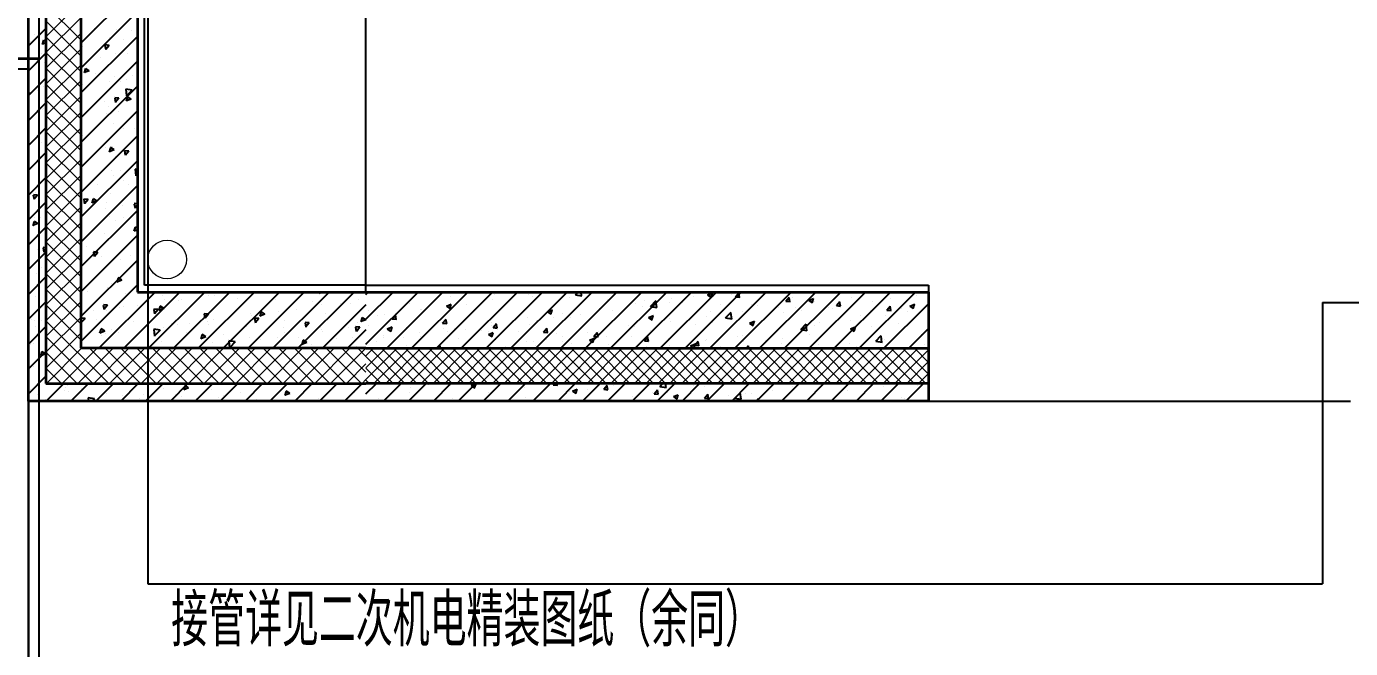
# Model space of a CAD drawing. Header units: inches. Extents: x 143994 to 247866, y 243815 to 272761.
# Drawn here: x 150340 to 154106, y 251222 to 252992 of the extents above; entities that cross this region are included whole.
import ezdxf

# ---------------------------------------------------------------- set-up
doc = ezdxf.new("R2010")
doc.units = ezdxf.units.IN
doc.header["$LTSCALE"] = 1000
doc.header["$MEASUREMENT"] = 0
doc.layers.get('DEFPOINTS').update_dxf_attribs({"color": 62})
for name, color, linetype in [('0-建筑1F', 127, 'Continuous'), ('00给水标注', 13, 'Continuous'), ('A-S-face(建筑粉刷线)', 136, 'Continuous'), ('A-Wall-Patn', 255, 'Continuous'), ('PUB_HATCH', 8, 'Continuous'), ('厨卫', 44, 'Continuous'), ('立面', 8, 'Continuous')]:
    doc.layers.add(name, color=color, linetype=linetype)
for name, color, linetype, lineweight in [('A-Flr-Opng', 14, 'Continuous', 9), ('A-M-Stone', 11, 'Continuous', 15), ('A-Wall', 254, 'Continuous', 35), ('W-保温层', 8, 'Continuous', 13)]:
    doc.layers.add(name, color=color, linetype=linetype, lineweight=lineweight)
doc.styles.add('ECADI', font='hzs.shx', dxfattribs={"width": 0.7, "bigfont": 'hztxt.shx'})

# ---------------------------------------------------------------- blocks, each defined once
blk = doc.blocks.new('QWQW8EF')
at = {"layer": '00给水标注', "style": 'ECADI', "width": 0.7}
blk.add_text('接管详见二次机电精装图纸（余同）', height=150, rotation=0, dxfattribs=at).set_placement((631683, -510353))
blk = doc.blocks.new('144')
at = {"layer": 'A-Flr-Opng', "color": 127}
blk.add_circle((631701.2, -387857.6), 55, dxfattribs=at)
at = {"layer": 'A-S-face(建筑粉刷线)', "color": 127}
for p, q in [((631636.9, -387930.3), (631636.9, -384945.3)), ((632266.9, -387930.3), (631636.9, -387930.3)), ((632266.9, -387930.3), (633866.9, -387930.3)), ((633866.9, -387930.3), (633866.9, -387950.3))]:
    blk.add_line(p, q, dxfattribs=at)
at = {"layer": 'A-Wall', "color": 127}
for p, q in [((631306.9, -388260.3), (631306.9, -383130.3)), ((631356.9, -383130.3), (631356.9, -388210.3)), ((631456.9, -388110.3), (631456.9, -383130.3)), ((631616.9, -383130.3), (631616.9, -387950.3)), ((631616.9, -387950.3), (632266.9, -387950.3)), ((632266.9, -387950.3), (633866.9, -387950.3)), ((633866.9, -387950.3), (633866.9, -388260.3)), ((632266.9, -388110.3), (631456.9, -388110.3)), ((632266.9, -388110.3), (633866.9, -388110.3)), ((631356.9, -388210.3), (632266.9, -388210.3)), ((633866.9, -388210.3), (632266.9, -388210.3)), ((632266.9, -388260.3), (631306.9, -388260.3)), ((633866.9, -388260.3), (632266.9, -388260.3))]:
    blk.add_line(p, q, dxfattribs=at)
at = {"layer": 'PUB_HATCH', "color": 127, "linetype": 'Continuous'}
for p, q in [((631616.9, -387081.3), (631456.9, -387241.3)), ((631616.9, -387152), (631456.9, -387312)), ((631356.9, -387199.9), (631306.9, -387249.9)), ((631494.3, -387200.3), (631494.3, -387200.3)), ((631557.8, -387204), (631557.8, -387204)), ((631565.6, -387202.7), (631565.6, -387202.7)), ((631601, -387204.8), (631601, -387204.8)), ((631313.5, -387235.9), (631313.5, -387235.9)), ((631322.9, -387218.2), (631322.9, -387218.2)), ((631350.1, -387233.6), (631346, -387245.7)), ((631356.9, -387241.2), (631346.3, -387245.2)), ((631356.9, -387237.5), (631350.4, -387233.1)), ((631354.1, -387230.9), (631354.1, -387230.9)), ((631616.9, -387222.7), (631456.9, -387382.7)), ((631536.4, -387227.2), (631536.4, -387227.2)), ((631578, -387231.5), (631578, -387231.5)), ((631356.9, -387270.6), (631306.9, -387320.6)), ((631344.7, -387271.6), (631344.7, -387271.6)), ((631461.3, -387251.5), (631461.3, -387251.5)), ((631513, -387281.6), (631513, -387281.6)), ((631524.5, -387247.5), (631526.8, -387260.1)), ((631536.7, -387248.1), (631524.8, -387247)), ((631536.7, -387248.1), (631527.1, -387259.6)), ((631555.4, -387270.6), (631555.4, -387270.6)), ((631588.7, -387271.6), (631588.7, -387271.6)), ((631336.6, -387304.8), (631336.6, -387304.8)), ((631351.6, -387297.5), (631351.6, -387297.5)), ((631616.9, -387293.4), (631456.9, -387453.4)), ((631469.5, -387314.2), (631465.4, -387326.2)), ((631479.7, -387320.4), (631465.7, -387325.7)), ((631479.7, -387320.4), (631469.8, -387313.7)), ((631356.9, -387341.3), (631306.9, -387391.3)), ((631497.5, -387329.4), (631497.5, -387329.4)), ((631536.1, -387350.5), (631536.1, -387350.5)), ((631552.9, -387337.1), (631552.9, -387337.1)), ((631569.7, -387350.9), (631569.7, -387350.9)), ((631586.2, -387343.9), (631586.2, -387343.9)), ((631604.2, -387333.9), (631604.2, -387333.9)), ((631311.7, -387384.9), (631306.9, -387381.7)), ((631311.7, -387384.9), (631306.9, -387386.7)), ((631334.1, -387377.1), (631334.1, -387377.1)), ((631336.4, -387390.9), (631336.4, -387390.9)), ((631349.2, -387364), (631349.2, -387364)), ((631616.9, -387364.1), (631456.9, -387524.1)), ((631460.4, -387360.5), (631460.4, -387360.5)), ((631583.7, -387372.8), (631586, -387391.8)), ((631601.8, -387375.2), (631584.1, -387372.4)), ((631588.9, -387394.7), (631584.8, -387406.8)), ((631601.8, -387375.2), (631586.3, -387391.4)), ((631599.1, -387400.9), (631589.2, -387394.2)), ((631356.9, -387412), (631306.9, -387462)), ((631308.8, -387399.7), (631308.8, -387399.7)), ((631346.8, -387430.6), (631346.8, -387430.6)), ((631350.9, -387426.5), (631350.9, -387426.5)), ((631616.9, -387434.8), (631456.9, -387594.8)), ((631457.7, -387431.1), (631457.7, -387431.1)), ((631483.5, -387429.4), (631483.5, -387429.4)), ((631522.3, -387408.7), (631522.3, -387408.7)), ((631533.6, -387422.8), (631533.6, -387422.8)), ((631550.5, -387403.7), (631550.5, -387403.7)), ((631552.2, -387398), (631554.6, -387410.5)), ((631564.5, -387398.5), (631552.5, -387397.5)), ((631564.5, -387398.5), (631554.8, -387410)), ((631599.1, -387400.9), (631585.1, -387406.3)), ((631529.5, -387440.9), (631529.5, -387440.9)), ((631548.1, -387470.3), (631548.1, -387470.3)), ((631564.5, -387435.6), (631564.5, -387435.6)), ((631356.9, -387482.7), (631306.9, -387532.7)), ((631344.4, -387497.2), (631344.4, -387497.2)), ((631616.9, -387505.6), (631456.9, -387665.6)), ((631460.7, -387504.8), (631460.7, -387504.8)), ((631481, -387501.7), (631481, -387501.7)), ((631577.4, -387484.8), (631577.4, -387484.8)), ((631607.3, -387485), (631607.3, -387485)), ((631312, -387528.7), (631312, -387528.7)), ((631344.1, -387524.8), (631344.1, -387524.8)), ((631355.2, -387518.2), (631355.2, -387518.2)), ((631525.5, -387537.8), (631525.5, -387537.8)), ((631540.2, -387539.7), (631536.1, -387551.8)), ((631550.4, -387545.9), (631536.4, -387551.3)), ((631550.4, -387545.9), (631540.5, -387539.2)), ((631545.6, -387536.9), (631545.6, -387536.9)), ((631592.2, -387549), (631580.3, -387547.9)), ((631356.9, -387553.4), (631306.9, -387603.4)), ((631341.9, -387563.8), (631341.9, -387563.8)), ((631616.9, -387576.3), (631456.9, -387736.3)), ((631554.7, -387563.9), (631554.7, -387563.9)), ((631580, -387548.4), (631582.3, -387560.9)), ((631592.2, -387549), (631582.6, -387560.5)), ((631336.8, -387608.1), (631336.8, -387608.1)), ((631543.2, -387603.5), (631543.2, -387603.5)), ((631550.3, -387617.1), (631550.3, -387617.1)), ((631569.1, -387604.1), (631569.1, -387604.1)), ((631610.3, -387600.7), (631612.5, -387619.7)), ((631616.9, -387601.3), (631610.6, -387600.3)), ((631616.9, -387615), (631612.8, -387619.3)), ((631356.9, -387624.1), (631306.9, -387674.1)), ((631335.8, -387644.2), (631335.8, -387644.2)), ((631339.5, -387630.3), (631339.5, -387630.3)), ((631616.9, -387647), (631456.9, -387807)), ((631485.7, -387639.4), (631485.7, -387639.4)), ((631502.1, -387642.8), (631502.1, -387642.8)), ((631577.8, -387632.8), (631577.8, -387632.8)), ((631592.5, -387643.9), (631592.5, -387643.9)), ((631356.9, -387694.8), (631306.9, -387744.8)), ((631320.8, -387673.7), (631323.1, -387686.3)), ((631333.1, -387674.3), (631321.1, -387673.3)), ((631333.1, -387674.3), (631323.4, -387685.8)), ((631325.7, -387666), (631325.7, -387666)), ((631337.1, -387696.9), (631337.1, -387696.9)), ((631464.3, -387686.3), (631466.6, -387698.8)), ((631476.5, -387686.8), (631464.6, -387685.8)), ((631476.5, -387686.8), (631466.9, -387698.3)), ((631491.5, -387684.7), (631487.5, -387696.8)), ((631501.8, -387691), (631487.8, -387696.3)), ((631501.8, -387691), (631491.8, -387684.2)), ((631528.9, -387694.1), (631528.9, -387694.1)), ((631540.8, -387670), (631540.8, -387670)), ((631616.9, -387699.1), (631608, -387698.4)), ((631616.9, -387717.7), (631456.9, -387877.7)), ((631525.2, -387711.7), (631525.2, -387711.7)), ((631575.3, -387705.1), (631575.3, -387705.1)), ((631607.7, -387698.8), (631610.1, -387711.4)), ((631616.9, -387703.1), (631610.3, -387710.9)), ((631356.9, -387765.6), (631306.9, -387815.6)), ((631323.5, -387749.2), (631319.4, -387761.3)), ((631333.7, -387755.5), (631319.7, -387760.8)), ((631323.1, -387738.3), (631323.1, -387738.3)), ((631333.7, -387755.5), (631323.8, -387748.8)), ((631334.6, -387763.5), (631334.6, -387763.5)), ((631340, -387737.1), (631340, -387737.1)), ((631460.1, -387758.1), (631460.1, -387758.1)), ((631538.3, -387736.6), (631538.3, -387736.6)), ((631553.5, -387746.1), (631553.5, -387746.1)), ((631576.8, -387738), (631576.8, -387738)), ((631610.9, -387765.3), (631606.9, -387777.3)), ((631616.9, -387773.1), (631607.2, -387776.9)), ((631616.9, -387768.6), (631611.2, -387764.8)), ((631343.5, -387778.1), (631343.5, -387778.1)), ((631616.9, -387788.4), (631456.9, -387948.4)), ((631472.6, -387790.6), (631472.6, -387790.6)), ((631522.6, -387784), (631522.6, -387784)), ((631535.9, -387803.2), (631535.9, -387803.2)), ((631356.9, -387836.3), (631306.9, -387886.3)), ((631332.2, -387830.1), (631332.2, -387830.1)), ((631348.6, -387824.2), (631350.9, -387836.7)), ((631356.9, -387824.4), (631348.9, -387823.7)), ((631356.9, -387829.4), (631351.2, -387836.2)), ((631471.6, -387820.9), (631471.6, -387820.9)), ((631492, -387836.7), (631494.3, -387849.3)), ((631504.3, -387837.3), (631492.3, -387836.2)), ((631504.3, -387837.3), (631494.6, -387848.8)), ((631513.7, -387847.8), (631513.7, -387847.8)), ((631578.3, -387825.4), (631578.3, -387825.4)), ((631596.3, -387846.3), (631596.3, -387846.3)), ((631344.2, -387879.4), (631344.2, -387879.4)), ((631616.9, -387859.1), (631456.9, -388019.1)), ((631470, -387862.9), (631470, -387862.9)), ((631533.5, -387869.8), (631533.5, -387869.8)), ((631568.5, -387857.4), (631568.5, -387857.4)), ((631356.9, -387907), (631306.9, -387957)), ((631329.8, -387896.7), (631329.8, -387896.7)), ((631335.3, -387897.4), (631335.3, -387897.4)), ((631562.3, -387910.3), (631558.2, -387922.4)), ((631572.5, -387916.5), (631558.5, -387921.9)), ((631572.5, -387916.5), (631562.6, -387909.8)), ((631616.9, -387929.8), (631456.9, -388089.8)), ((631474.8, -387950), (631474.8, -387950)), ((631667.2, -387950.3), (631507.2, -388110.3)), ((631528.3, -387947.4), (631528.3, -387947.4)), ((631531, -387936.4), (631531, -387936.4)), ((631543.7, -387925.1), (631543.7, -387925.1)), ((631737.9, -387950.3), (631577.9, -388110.3)), ((631581.6, -387954.5), (631581.6, -387954.5)), ((631808.6, -387950.3), (631648.6, -388110.3)), ((631688.3, -387959), (631688.3, -387959)), ((631879.3, -387950.3), (631719.3, -388110.3)), ((631950, -387950.3), (631790, -388110.3)), ((631809.5, -387951.3), (631809.5, -387951.3)), ((631819, -387960.9), (631819, -387960.9)), ((631836.2, -387961.1), (631836.2, -387961.1)), ((632020.7, -387950.3), (631860.7, -388110.3)), ((631869.1, -387954.3), (631869.1, -387954.3)), ((632091.4, -387950.3), (631931.4, -388110.3)), ((632162.1, -387950.3), (632002.1, -388110.3)), ((632232.9, -387950.3), (632072.9, -388110.3)), ((632134.4, -387950.3), (632133, -387954.4)), ((632142.8, -387950.3), (632133.4, -387953.9)), ((632266.9, -387957), (632273.6, -387950.3)), ((632266.9, -388027.7), (632344.3, -387950.3)), ((632266.9, -388098.4), (632415, -387950.3)), ((632325.8, -388110.3), (632485.8, -387950.3)), ((632396.5, -388110.3), (632556.5, -387950.3)), ((632467.2, -388110.3), (632627.2, -387950.3)), ((632526.5, -387952.6), (632526.5, -387952.6)), ((632537.9, -388110.3), (632697.9, -387950.3)), ((632608.6, -388110.3), (632768.6, -387950.3)), ((632633.3, -387957.1), (632633.3, -387957.1)), ((632679.3, -388110.3), (632839.3, -387950.3)), ((632728.5, -387956.9), (632728.5, -387956.9)), ((632740.1, -387961.6), (632740.1, -387961.6)), ((632750, -388110.3), (632910, -387950.3)), ((632803.9, -387951.1), (632803.9, -387951.1)), ((632820.7, -388110.3), (632980.7, -387950.3)), ((632862.9, -387957.8), (632870.1, -387950.3)), ((632862.9, -387957.8), (632880.7, -387960.6)), ((632880.3, -387960.9), (632879, -387950.3)), ((632891.4, -388110.3), (633051.4, -387950.3)), ((632962.2, -388110.3), (633122.2, -387950.3)), ((633032.9, -388110.3), (633192.9, -387950.3)), ((633103.6, -388110.3), (633263.6, -387950.3)), ((633174.3, -388110.3), (633334.3, -387950.3)), ((633174.3, -387951.2), (633175.1, -387950.3)), ((633174.3, -387951.2), (633186.3, -387952.3)), ((633185.9, -387952.8), (633185.4, -387950.3)), ((633238.5, -387957.9), (633252.5, -387952.5)), ((633238.5, -387957.9), (633248.5, -387964.6)), ((633238.6, -387953.8), (633238.6, -387953.8)), ((633245, -388110.3), (633405, -387950.3)), ((633248.1, -387965.1), (633252.2, -387953)), ((633305.6, -387957), (633305.6, -387957)), ((633315.7, -388110.3), (633475.7, -387950.3)), ((633317.8, -387963.8), (633327.4, -387952.3)), ((633329.4, -387965.3), (633327, -387952.8)), ((633386.4, -388110.3), (633546.4, -387950.3)), ((633457.1, -388110.3), (633617.1, -387950.3)), ((633527.8, -388110.3), (633687.8, -387950.3)), ((633598.5, -388110.3), (633758.5, -387950.3)), ((633669.3, -388110.3), (633829.3, -387950.3)), ((633747.4, -387951.6), (633747.4, -387951.6)), ((633833, -387959.6), (633833, -387959.6)), ((631356.9, -387977.7), (631306.9, -388027.7)), ((631327.3, -387963.2), (631327.3, -387963.2)), ((631519.8, -387987.2), (631522.1, -387999.7)), ((631532, -387987.7), (631520.1, -387986.7)), ((631532, -387987.7), (631522.4, -387999.2)), ((631566.9, -387994), (631566.9, -387994)), ((631576.2, -387991.3), (631576.2, -387991.3)), ((631616.9, -387987.5), (631616.9, -387987.5)), ((631632.5, -387987.9), (631632.5, -387987.9)), ((631663.2, -387999.7), (631665.6, -388012.3)), ((631675.5, -388000.3), (631663.5, -387999.2)), ((631681.6, -387990.8), (631677.6, -388002.9)), ((631691.9, -387997), (631677.9, -388002.4)), ((631691.9, -387997), (631681.9, -387990.3)), ((631692.8, -387971.3), (631692.8, -387971.3)), ((631733.5, -387975.1), (631733.5, -387975.1)), ((631743.2, -387970.8), (631743.2, -387970.8)), ((631795.1, -387963.5), (631795.1, -387963.5)), ((631901.9, -387968), (631901.9, -387968)), ((632008.6, -387972.6), (632008.6, -387972.6)), ((632038.7, -387999.8), (632038.7, -387999.8)), ((632115.4, -387977.1), (632115.4, -387977.1)), ((632141.3, -387985.7), (632141.3, -387985.7)), ((632266.9, -387986.9), (632143.6, -388110.3)), ((632194.9, -387983.3), (632194.9, -387983.3)), ((632222.1, -387981.6), (632222.1, -387981.6)), ((632245.2, -387970.8), (632245.2, -387970.8)), ((632391.6, -387983.3), (632391.6, -387983.3)), ((632420.9, -387998.8), (632420.9, -387998.8)), ((632495.6, -387990.4), (632509.6, -387985)), ((632495.6, -387990.4), (632505.6, -387997.1)), ((632505.2, -387997.6), (632509.3, -387985.5)), ((632508.3, -387963.2), (632508.3, -387963.2)), ((632522, -387986), (632522, -387986)), ((632551.8, -387984.3), (632551.8, -387984.3)), ((632601.9, -387977.7), (632601.9, -387977.7)), ((632625.8, -387971), (632625.8, -387971)), ((632677.6, -387967.8), (632677.6, -387967.8)), ((632846.8, -387966.1), (632846.8, -387966.1)), ((632931, -387995.7), (632931, -387995.7)), ((632953.6, -387970.7), (632953.6, -387970.7)), ((633003.5, -387996.8), (633003.5, -387996.8)), ((633033.7, -387981.6), (633033.7, -387981.6)), ((633053.5, -387990.2), (633053.5, -387990.2)), ((633060.3, -387975.2), (633060.3, -387975.2)), ((633076.3, -387990.9), (633091.9, -387974.7)), ((633076.3, -387990.9), (633094.1, -387993.7)), ((633083.2, -387982.5), (633083.2, -387982.5)), ((633093.7, -387994), (633091.5, -387975)), ((633129.3, -387980.3), (633129.3, -387980.3)), ((633134.7, -387968.8), (633134.7, -387968.8)), ((633167.1, -387979.7), (633167.1, -387979.7)), ((633199.8, -387962.5), (633199.8, -387962.5)), ((633255.6, -387963.6), (633255.6, -387963.6)), ((633273.9, -387984.2), (633273.9, -387984.2)), ((633317.8, -387963.8), (633329.7, -387964.8)), ((633364.4, -387986.3), (633364.4, -387986.3)), ((633380.6, -387988.7), (633380.6, -387988.7)), ((633439.8, -387993.5), (633439.8, -387993.5)), ((633461.2, -387976.3), (633470.9, -387964.8)), ((633461.2, -387976.3), (633473.2, -387977.4)), ((633472.8, -387977.9), (633470.5, -387965.3)), ((633481, -387966.3), (633481, -387966.3)), ((633487.4, -387993.2), (633487.4, -387993.2)), ((633526, -387973.9), (633540, -387968.5)), ((633526, -387973.9), (633535.9, -387980.6)), ((633535.5, -387981.1), (633539.6, -387969)), ((633543.7, -387978.5), (633543.7, -387978.5)), ((633580.9, -387992.8), (633580.9, -387992.8)), ((633594.2, -387997.7), (633594.2, -387997.7)), ((633604.7, -387988.9), (633614.3, -387977.4)), ((633604.7, -387988.9), (633616.6, -387989.9)), ((633616.3, -387990.4), (633614, -387977.9)), ((633646.4, -387964.4), (633646.4, -387964.4)), ((633707.2, -387976.1), (633707.2, -387976.1)), ((633740, -388110.3), (633866.9, -387983.3)), ((633748.1, -388001.4), (633757.8, -387989.9)), ((633757.3, -387969.5), (633757.3, -387969.5)), ((633759.7, -388003), (633757.4, -387990.4)), ((633790.7, -387996.3), (633790.7, -387996.3)), ((633813.4, -387989.9), (633827.4, -387984.5)), ((633813.4, -387989.9), (633823.3, -387996.6)), ((633823, -387997.1), (633827, -387985)), ((631314.7, -388027.2), (631314.7, -388027.2)), ((631324.9, -388029.8), (631324.9, -388029.8)), ((631342.9, -388031.3), (631342.9, -388031.3)), ((631467.9, -388025.8), (631456.9, -388024.1)), ((631467.9, -388025.8), (631456.9, -388037.3)), ((631459.6, -388011.3), (631459.6, -388011.3)), ((631491.1, -388004), (631491.1, -388004)), ((631499.6, -388029.3), (631499.6, -388029.3)), ((631528.6, -388002.9), (631528.6, -388002.9)), ((631606.4, -388033.8), (631606.4, -388033.8)), ((631675.5, -388000.3), (631665.9, -388011.8)), ((631806.7, -388012.3), (631809, -388024.8)), ((631818.9, -388012.8), (631807, -388011.8)), ((631818.9, -388012.8), (631809.3, -388024.3)), ((631816.4, -388033.1), (631816.4, -388033.1)), ((631833.8, -388027.6), (631833.8, -388027.6)), ((631937.6, -388012.6), (631937.6, -388012.6)), ((631942.7, -388016.5), (631942.7, -388016.5)), ((631950.1, -388024.8), (631952.5, -388037.4)), ((631962.4, -388025.4), (631950.4, -388024.3)), ((631962.4, -388025.4), (631952.8, -388036.9)), ((631969.1, -388006.8), (631965, -388018.9)), ((631979.3, -388013.1), (631965.3, -388018.4)), ((631979.3, -388013.1), (631969.4, -388006.3)), ((632018.5, -388006.5), (632018.5, -388006.5)), ((632034.5, -388030.5), (632034.5, -388030.5)), ((632068.6, -387999.9), (632068.6, -387999.9)), ((632093.6, -388037.4), (632095.9, -388049.9)), ((632105.8, -388037.9), (632093.9, -388036.9)), ((632151.1, -388010.5), (632151.1, -388010.5)), ((632242.8, -388037.3), (632242.8, -388037.3)), ((632256.5, -388022.9), (632252.4, -388034.9)), ((632266.7, -388029.1), (632252.7, -388034.4)), ((632266.7, -388029.1), (632256.8, -388022.4)), ((632275, -388003.3), (632275, -388003.3)), ((632299.7, -388017.5), (632299.7, -388017.5)), ((632318.2, -388012.9), (632318.2, -388012.9)), ((632341.4, -388026.4), (632351, -388014.9)), ((632341.4, -388026.4), (632353.3, -388027.4)), ((632349.8, -388010.9), (632349.8, -388010.9)), ((632352.9, -388027.9), (632350.6, -388015.4)), ((632425.5, -388001), (632425.5, -388001)), ((632484.8, -388038.9), (632494.5, -388027.4)), ((632496.4, -388040.5), (632494.1, -388027.9)), ((632623.4, -388037.6), (632623.4, -388037.6)), ((632726.1, -388023.5), (632726.1, -388023.5)), ((632751.3, -388030), (632751.3, -388030)), ((632783.1, -388006.4), (632797.1, -388001)), ((632783.1, -388006.4), (632793, -388013.1)), ((632792.6, -388013.6), (632796.7, -388001.5)), ((632801.4, -388023.4), (632801.4, -388023.4)), ((632827.1, -388010.7), (632827.1, -388010.7)), ((632849.9, -388022.5), (632849.9, -388022.5)), ((632877.1, -388013.4), (632877.1, -388013.4)), ((632966.6, -388002.5), (632966.6, -388002.5)), ((633070.5, -388022.4), (633084.5, -388017)), ((633070.5, -388022.4), (633080.4, -388029.1)), ((633080.1, -388029.6), (633084.1, -388017.5)), ((633131.1, -388026.4), (633131.1, -388026.4)), ((633132.3, -388035.4), (633132.3, -388035.4)), ((633236.1, -388020.4), (633236.1, -388020.4)), ((633247.8, -388006.4), (633247.8, -388006.4)), ((633253, -388035.9), (633253, -388035.9)), ((633289.8, -388024), (633305.4, -388007.8)), ((633289.8, -388024), (633307.6, -388026.8)), ((633307.2, -388027.1), (633305, -388008.2)), ((633328.8, -388025.9), (633328.8, -388025.9)), ((633338.8, -388006.3), (633338.8, -388006.3)), ((633357.9, -388038.4), (633371.9, -388033)), ((633367.5, -388045.6), (633371.5, -388033.5)), ((633455.1, -388009.3), (633455.1, -388009.3)), ((633505.2, -388002.7), (633505.2, -388002.7)), ((633557.4, -388036.3), (633557.4, -388036.3)), ((633644, -388031), (633644, -388031)), ((633674, -388016.3), (633674, -388016.3)), ((633700.9, -388002.2), (633700.9, -388002.2)), ((633745, -388018.2), (633745, -388018.2)), ((633748.1, -388001.4), (633760.1, -388002.5)), ((633807.7, -388006.7), (633807.7, -388006.7)), ((633848.9, -388003.2), (633848.9, -388003.2)), ((631356.9, -388048.4), (631306.9, -388098.4)), ((631328.2, -388047.1), (631328.2, -388047.1)), ((631513.6, -388055.3), (631509.5, -388067.4)), ((631523.8, -388061.5), (631509.8, -388066.9)), ((631523.8, -388061.5), (631513.9, -388054.8)), ((631514.2, -388072.9), (631514.2, -388072.9)), ((631526.2, -388069.5), (631526.2, -388069.5)), ((631541.8, -388056.2), (631541.8, -388056.2)), ((631564.3, -388066.3), (631564.3, -388066.3)), ((631630, -388054.5), (631630, -388054.5)), ((631648.5, -388060.7), (631648.5, -388060.7)), ((631663.3, -388056.5), (631665.5, -388075.5)), ((631681.4, -388058.9), (631663.6, -388056.2)), ((631681.4, -388058.9), (631665.8, -388075.2)), ((631690.6, -388049.7), (631690.6, -388049.7)), ((631713.1, -388038.3), (631713.1, -388038.3)), ((631731.1, -388041.7), (631731.1, -388041.7)), ((631755.3, -388065.2), (631755.3, -388065.2)), ((631766.4, -388039.7), (631766.4, -388039.7)), ((631801, -388071.3), (631797, -388083.4)), ((631801.2, -388070.6), (631801.2, -388070.6)), ((631811.3, -388077.6), (631801.3, -388070.8)), ((631819.9, -388042.8), (631819.9, -388042.8)), ((631862.1, -388069.7), (631862.1, -388069.7)), ((631917.8, -388050.6), (631917.8, -388050.6)), ((631926.7, -388047.3), (631926.7, -388047.3)), ((631968.8, -388074.2), (631968.8, -388074.2)), ((632033.4, -388051.9), (632033.4, -388051.9)), ((632036.2, -388066.4), (632036.2, -388066.4)), ((632105.8, -388037.9), (632096.2, -388049.4)), ((632138.9, -388052.3), (632138.9, -388052.3)), ((632140.2, -388056.4), (632140.2, -388056.4)), ((632142.3, -388062.2), (632142.3, -388062.2)), ((632266.9, -388057.6), (632214.3, -388110.3)), ((632218, -388052.2), (632218, -388052.2)), ((632237, -388049.9), (632239.4, -388062.5)), ((632249.3, -388050.5), (632237.3, -388049.4)), ((632249.3, -388050.5), (632239.7, -388062)), ((632247, -388060.9), (632247, -388060.9)), ((632274, -388045.8), (632274, -388045.8)), ((632316.2, -388072.7), (632316.2, -388072.7)), ((632327.6, -388054.9), (632341.6, -388049.5)), ((632327.6, -388054.9), (632337.5, -388061.6)), ((632337.2, -388062.1), (632341.2, -388050)), ((632380.8, -388050.3), (632380.8, -388050.3)), ((632418.5, -388065.4), (632418.5, -388065.4)), ((632484.8, -388038.9), (632496.8, -388040)), ((632487.6, -388054.8), (632487.6, -388054.8)), ((632499.2, -388063.2), (632499.2, -388063.2)), ((632519.5, -388052.6), (632519.5, -388052.6)), ((632549.3, -388056.6), (632549.3, -388056.6)), ((632594.3, -388059.3), (632594.3, -388059.3)), ((632615, -388070.9), (632629, -388065.5)), ((632615, -388070.9), (632625, -388077.6)), ((632616.6, -388062.6), (632616.6, -388062.6)), ((632624.6, -388078.1), (632628.6, -388066)), ((632625, -388046.6), (632625, -388046.6)), ((632628.3, -388051.5), (632637.9, -388040)), ((632628.3, -388051.5), (632640.2, -388052.5)), ((632639.8, -388053), (632637.5, -388040.5)), ((632701.1, -388063.8), (632701.1, -388063.8)), ((632733.3, -388042.5), (632733.3, -388042.5)), ((632771.7, -388064), (632781.4, -388052.5)), ((632771.7, -388064), (632783.7, -388065.1)), ((632783.3, -388065.6), (632781, -388053)), ((632807.9, -388068.3), (632807.9, -388068.3)), ((632897.8, -388066.4), (632897.8, -388066.4)), ((632914.6, -388072.9), (632914.6, -388072.9)), ((632915.2, -388076.6), (632924.8, -388065.1)), ((632926.8, -388078.1), (632924.4, -388065.6)), ((632928.6, -388062.3), (632928.6, -388062.3)), ((633000.9, -388069.1), (633000.9, -388069.1)), ((633014.5, -388046.4), (633014.5, -388046.4)), ((633031.2, -388048.2), (633031.2, -388048.2)), ((633076.7, -388059.1), (633076.7, -388059.1)), ((633203, -388042.5), (633203, -388042.5)), ((633336.4, -388072.9), (633336.4, -388072.9)), ((633357.9, -388038.4), (633367.9, -388045.1)), ((633437.4, -388060.1), (633437.4, -388060.1)), ((633440.8, -388056.3), (633440.8, -388056.3)), ((633503.2, -388057.1), (633518.8, -388040.9)), ((633503.2, -388057.1), (633521, -388059.9)), ((633520.6, -388060.3), (633518.4, -388041.3)), ((633528.3, -388071.6), (633528.3, -388071.6)), ((633541.3, -388045.1), (633541.3, -388045.1)), ((633645.3, -388054.4), (633659.3, -388049)), ((633645.3, -388054.4), (633655.3, -388061.1)), ((633654.6, -388055), (633654.6, -388055)), ((633654.9, -388061.6), (633659, -388049.5)), ((633704.7, -388048.4), (633704.7, -388048.4)), ((633716.7, -388090.2), (633732.2, -388074)), ((633734.1, -388093.4), (633731.9, -388074.4)), ((633780.4, -388038.4), (633780.4, -388038.4)), ((633810.7, -388110.3), (633866.9, -388054)), ((633846.4, -388069.8), (633846.4, -388069.8)), ((631312.2, -388099.5), (631312.2, -388099.5)), ((631322.5, -388096.4), (631322.5, -388096.4)), ((631684.6, -388090.6), (631684.6, -388090.6)), ((631728.6, -388108.3), (631728.6, -388108.3)), ((631811.3, -388077.6), (631797.3, -388082.9)), ((631831.3, -388094.2), (631831.3, -388094.2)), ((631876.7, -388089.6), (631879, -388108.6)), ((631894.8, -388092), (631877.1, -388089.3)), ((631894.8, -388092), (631879.3, -388108.3)), ((631890.1, -388095.4), (631890.1, -388095.4)), ((631935.2, -388079.2), (631935.2, -388079.2)), ((631965.9, -388085.4), (631965.9, -388085.4)), ((632015.9, -388078.8), (632015.9, -388078.8)), ((632075.6, -388078.7), (632075.6, -388078.7)), ((632088.4, -388087.4), (632084.4, -388099.4)), ((632098.7, -388093.6), (632084.7, -388099)), ((632098.7, -388093.6), (632088.7, -388086.9)), ((632110.9, -388100.5), (632110.9, -388100.5)), ((632182.4, -388083.2), (632182.4, -388083.2)), ((632227.5, -388080.5), (632227.5, -388080.5)), ((632240.4, -388103.9), (632240.4, -388103.9)), ((632297.2, -388089.8), (632297.2, -388089.8)), ((632315.8, -388079.5), (632315.8, -388079.5)), ((632372.9, -388079.8), (632372.9, -388079.8)), ((632383.4, -388102.6), (632383.4, -388102.6)), ((632423, -388077.2), (632423, -388077.2)), ((632471.4, -388110.3), (632478.1, -388103.3)), ((632478.5, -388110.3), (632477.7, -388103.7)), ((632500, -388082.6), (632500, -388082.6)), ((632529.7, -388081.7), (632529.7, -388081.7)), ((632621, -388104.2), (632621, -388104.2)), ((632636.5, -388086.2), (632636.5, -388086.2)), ((632664.6, -388106.5), (632664.6, -388106.5)), ((632698.7, -388108.9), (632698.7, -388108.9)), ((632723.7, -388090.1), (632723.7, -388090.1)), ((632743.3, -388090.7), (632743.3, -388090.7)), ((632748.8, -388102.3), (632748.8, -388102.3)), ((632781.2, -388086.5), (632781.2, -388086.5)), ((632824.5, -388092.3), (632824.5, -388092.3)), ((632824.7, -388077.3), (632824.7, -388077.3)), ((632850, -388095.2), (632850, -388095.2)), ((632902.4, -388086.9), (632916.5, -388081.5)), ((632902.4, -388086.9), (632912.4, -388093.6)), ((632912, -388094.1), (632916.1, -388082)), ((632915.2, -388076.6), (632927.1, -388077.6)), ((632950.8, -388075.7), (632950.8, -388075.7)), ((632956.8, -388099.7), (632956.8, -388099.7)), ((633021.4, -388077.4), (633021.4, -388077.4)), ((633058.6, -388089.1), (633068.3, -388077.6)), ((633058.6, -388089.1), (633070.6, -388090.2)), ((633063.6, -388104.2), (633063.6, -388104.2)), ((633070.2, -388090.7), (633067.9, -388078.1)), ((633128.2, -388081.9), (633128.2, -388081.9)), ((633129.8, -388102), (633129.8, -388102)), ((633170.3, -388108.7), (633170.3, -388108.7)), ((633189.9, -388102.9), (633203.9, -388097.5)), ((633189.9, -388102.9), (633199.8, -388109.6)), ((633199.4, -388110.1), (633203.5, -388098)), ((633202.1, -388101.7), (633211.7, -388090.2)), ((633202.1, -388101.7), (633214, -388102.7)), ((633207.5, -388096.4), (633207.5, -388096.4)), ((633213.7, -388103.2), (633211.3, -388090.7)), ((633233.7, -388087), (633233.7, -388087)), ((633234.9, -388086.4), (633234.9, -388086.4)), ((633276.2, -388104.8), (633276.2, -388104.8)), ((633324.1, -388076.4), (633324.1, -388076.4)), ((633341.7, -388090.9), (633341.7, -388090.9)), ((633348.8, -388110.3), (633355.2, -388102.7)), ((633356.1, -388110.3), (633354.8, -388103.2)), ((633402.5, -388088.2), (633402.5, -388088.2)), ((633448.5, -388095.4), (633448.5, -388095.4)), ((633452.5, -388081.6), (633452.5, -388081.6)), ((633555.2, -388099.9), (633555.2, -388099.9)), ((633641.5, -388097.6), (633641.5, -388097.6)), ((633662, -388104.4), (633662, -388104.4)), ((633716.7, -388090.2), (633734.5, -388093)), ((633742.6, -388084.8), (633742.6, -388084.8)), ((633768.8, -388108.9), (633768.8, -388108.9)), ((633854.1, -388100.7), (633854.1, -388100.7)), ((631356.9, -388119.1), (631306.9, -388169.1)), ((631345.5, -388119.8), (631341.5, -388131.9)), ((631355.8, -388126), (631341.8, -388131.4)), ((631355.8, -388126), (631345.8, -388119.3)), ((631320, -388163), (631320, -388163)), ((631334.7, -388150.7), (631334.7, -388150.7)), ((631356.9, -388189.8), (631306.9, -388239.8)), ((631407.2, -388210.3), (631357.2, -388260.3)), ((631411, -388220.7), (631411, -388220.7)), ((631418.6, -388216.8), (631418.6, -388216.8)), ((631477.9, -388210.3), (631427.9, -388260.3)), ((631459.1, -388224.1), (631459.1, -388224.1)), ((631461.6, -388210.3), (631460.9, -388212.4)), ((631465.5, -388210.3), (631461.2, -388211.9)), ((631548.6, -388210.3), (631498.6, -388260.3)), ((631619.3, -388210.3), (631569.3, -388260.3)), ((631690, -388210.3), (631640, -388260.3)), ((631692.2, -388224.5), (631692.2, -388224.5)), ((631760.7, -388210.3), (631710.7, -388260.3)), ((631752.4, -388216.4), (631748.3, -388228.5)), ((631762.6, -388222.6), (631748.6, -388228)), ((631762.6, -388222.6), (631752.7, -388215.9)), ((631831.4, -388210.3), (631781.4, -388260.3)), ((631902.1, -388210.3), (631852.1, -388260.3)), ((631972.9, -388210.3), (631922.9, -388260.3)), ((631930.3, -388212.4), (631930.3, -388212.4)), ((632043.6, -388210.3), (631993.6, -388260.3)), ((632037, -388220), (632037, -388220)), ((632114.3, -388210.3), (632064.3, -388260.3)), ((632185, -388210.3), (632135, -388260.3)), ((632255.7, -388210.3), (632205.7, -388260.3)), ((632266.6, -388210.3), (632266.9, -388211.9)), ((632266.9, -388239.8), (632296.5, -388210.3)), ((632311, -388212.6), (632311, -388212.6)), ((632317.2, -388260.3), (632367.2, -388210.3)), ((632387.9, -388260.3), (632437.9, -388210.3)), ((632394, -388221), (632394, -388221)), ((632444, -388214.4), (632444, -388214.4)), ((632458.6, -388260.3), (632508.6, -388210.3)), ((632507.7, -388216.5), (632507.7, -388216.5)), ((632529.3, -388260.3), (632579.3, -388210.3)), ((632566.4, -388215.9), (632580.4, -388210.5)), ((632566.4, -388215.9), (632576.3, -388222.6)), ((632575.9, -388223.1), (632580, -388211)), ((632600, -388260.3), (632650, -388210.3)), ((632670.7, -388260.3), (632720.7, -388210.3)), ((632718.8, -388223.2), (632718.8, -388223.2)), ((632741.4, -388260.3), (632791.4, -388210.3)), ((632799.5, -388214.5), (632803, -388210.3)), ((632799.5, -388214.5), (632811.4, -388215.5)), ((632811.1, -388216), (632810, -388210.3)), ((632812.2, -388260.3), (632862.2, -388210.3)), ((632819.8, -388210.4), (632819.8, -388210.4)), ((632882.9, -388260.3), (632932.9, -388210.3)), ((632942.9, -388227), (632952.6, -388215.5)), ((632954.5, -388228.6), (632952.2, -388216)), ((632953.6, -388260.3), (633003.6, -388210.3)), ((632971.4, -388216.9), (632971.4, -388216.9)), ((633024.3, -388260.3), (633074.3, -388210.3)), ((633095, -388260.3), (633145, -388210.3)), ((633102.8, -388218.9), (633111.1, -388210.3)), ((633102.8, -388218.9), (633120.6, -388221.6)), ((633120.2, -388222), (633118.9, -388210.3)), ((633165.7, -388260.3), (633215.7, -388210.3)), ((633199.2, -388215.7), (633199.2, -388215.7)), ((633228.8, -388220.1), (633228.8, -388220.1)), ((633236.4, -388260.3), (633286.4, -388210.3)), ((633307.1, -388260.3), (633357.1, -388210.3)), ((633377.8, -388260.3), (633427.8, -388210.3)), ((633448.5, -388260.3), (633498.5, -388210.3)), ((633480.4, -388219.6), (633480.4, -388219.6)), ((633519.3, -388260.3), (633569.3, -388210.3)), ((633549.4, -388212.8), (633549.4, -388212.8)), ((633590, -388260.3), (633640, -388210.3)), ((633660.7, -388260.3), (633710.7, -388210.3)), ((633729, -388210.6), (633729, -388210.6)), ((633731.4, -388260.3), (633781.4, -388210.3)), ((633737.7, -388217.9), (633737.7, -388217.9)), ((633802.1, -388260.3), (633852.1, -388210.3)), ((633835.7, -388215.1), (633835.7, -388215.1)), ((631314.1, -388228.7), (631314.1, -388228.7)), ((631317.6, -388229.6), (631317.6, -388229.6)), ((631333.3, -388240.7), (631333.3, -388240.7)), ((631356.3, -388255.5), (631356.3, -388255.5)), ((631409, -388230.7), (631409, -388230.7)), ((631420.9, -388233.2), (631420.9, -388233.2)), ((631463, -388260), (631463, -388260)), ((631476.4, -388251.4), (631477.4, -388260.3)), ((631494.5, -388253.8), (631476.7, -388251)), ((631494.5, -388253.8), (631488.2, -388260.3)), ((631527.6, -388237.7), (631527.6, -388237.7)), ((631575.6, -388244.6), (631575.6, -388244.6)), ((631622.8, -388254.3), (631622.8, -388254.3)), ((631634.4, -388242.2), (631634.4, -388242.2)), ((631723.8, -388241.4), (631723.8, -388241.4)), ((631741.2, -388246.7), (631741.2, -388246.7)), ((631784.9, -388253.2), (631784.9, -388253.2)), ((631826.5, -388227.4), (631826.5, -388227.4)), ((631847.9, -388251.2), (631847.9, -388251.2)), ((631860.7, -388243.2), (631860.7, -388243.2)), ((631910.7, -388236.6), (631910.7, -388236.6)), ((631954.7, -388255.7), (631954.7, -388255.7)), ((632039.8, -388232.4), (632035.7, -388244.5)), ((632050, -388238.6), (632036, -388244)), ((632050, -388238.6), (632040.1, -388231.9)), ((632061.4, -388260.2), (632061.4, -388260.2)), ((632131.6, -388252.1), (632131.6, -388252.1)), ((632235.5, -388237.1), (632235.5, -388237.1)), ((632267.7, -388237.6), (632267.7, -388237.6)), ((632274.4, -388256.5), (632274.4, -388256.5)), ((632302.1, -388254.2), (632302.1, -388254.2)), ((632391, -388236.5), (632391, -388236.5)), ((632408.8, -388258.7), (632408.8, -388258.7)), ((632512.2, -388252.3), (632512.2, -388252.3)), ((632616.1, -388237.3), (632616.1, -388237.3)), ((632643.6, -388260.1), (632643.6, -388260.1)), ((632719.3, -388250.1), (632719.3, -388250.1)), ((632845.6, -388233.5), (632845.6, -388233.5)), ((632853.8, -388231.9), (632867.8, -388226.5)), ((632853.8, -388231.9), (632863.7, -388238.6)), ((632863.4, -388239.1), (632867.4, -388227)), ((632895.7, -388226.9), (632895.7, -388226.9)), ((632942.9, -388227), (632954.9, -388228.1)), ((632966, -388255.8), (632966, -388255.8)), ((633023.9, -388247.9), (633023.9, -388247.9)), ((633082.6, -388235.7), (633082.6, -388235.7)), ((633086.4, -388239.6), (633096, -388228.1)), ((633086.4, -388239.6), (633098.3, -388240.6)), ((633098, -388241.1), (633095.6, -388228.6)), ((633125, -388235.1), (633125, -388235.1)), ((633141.2, -388247.9), (633155.2, -388242.6)), ((633141.2, -388247.9), (633151.2, -388254.7)), ((633150.8, -388255.1), (633154.8, -388243.1)), ((633229.8, -388252.1), (633239.5, -388240.6)), ((633229.8, -388252.1), (633241.8, -388253.2)), ((633241.4, -388253.7), (633239.1, -388241.1)), ((633247.2, -388259.6), (633247.2, -388259.6)), ((633297.3, -388246), (633297.3, -388246)), ((633316.3, -388252), (633331.9, -388235.7)), ((633316.3, -388252), (633334.1, -388254.7)), ((633333.7, -388255.1), (633331.5, -388236.1)), ((633347.3, -388239.4), (633347.3, -388239.4)), ((633363.8, -388239.6), (633363.8, -388239.6)), ((633377, -388260.3), (633382.9, -388253.2)), ((633383.8, -388260.3), (633382.5, -388253.7)), ((633423.1, -388229.4), (633423.1, -388229.4)), ((633430.1, -388259.8), (633430.1, -388259.8)), ((633438.2, -388260.3), (633442.6, -388258.6)), ((633441.9, -388260.3), (633442.3, -388259.1)), ((633534, -388244.8), (633534, -388244.8)), ((633636.7, -388230.8), (633636.7, -388230.8)), ((633748.9, -388258.5), (633748.9, -388258.5)), ((633790.1, -388249.5), (633790.1, -388249.5)), ((633799, -388251.9), (633799, -388251.9))]:
    blk.add_line(p, q, dxfattribs=at)
at = {"layer": 'W-保温层', "color": 127, "linetype": 'Continuous'}
for p, q in [((631456.9, -387123.6), (631356.9, -387223.6)), ((631356.9, -387133.8), (631456.9, -387233.8)), ((631456.9, -387168.5), (631356.9, -387268.5)), ((631356.9, -387178.7), (631456.9, -387278.7)), ((631456.9, -387213.4), (631356.9, -387313.4)), ((631356.9, -387223.6), (631456.9, -387323.6)), ((631456.9, -387258.3), (631356.9, -387358.3)), ((631356.9, -387268.5), (631456.9, -387368.5)), ((631456.9, -387303.2), (631356.9, -387403.2)), ((631356.9, -387313.4), (631456.9, -387413.4)), ((631456.9, -387348.1), (631356.9, -387448.1)), ((631356.9, -387358.3), (631456.9, -387458.3)), ((631456.9, -387393), (631356.9, -387493)), ((631356.9, -387403.2), (631456.9, -387503.2)), ((631456.9, -387437.9), (631356.9, -387537.9)), ((631356.9, -387448.1), (631456.9, -387548.1)), ((631456.9, -387482.8), (631356.9, -387582.8)), ((631356.9, -387493), (631456.9, -387593)), ((631456.9, -387527.7), (631356.9, -387627.7)), ((631356.9, -387537.9), (631456.9, -387637.9)), ((631456.9, -387572.6), (631356.9, -387672.6)), ((631356.9, -387582.8), (631456.9, -387682.8)), ((631456.9, -387617.5), (631356.9, -387717.5)), ((631356.9, -387627.7), (631456.9, -387727.7)), ((631456.9, -387662.4), (631356.9, -387762.4)), ((631356.9, -387672.6), (631456.9, -387772.6)), ((631456.9, -387707.3), (631356.9, -387807.3)), ((631356.9, -387717.5), (631456.9, -387817.5)), ((631456.9, -387752.2), (631356.9, -387852.2)), ((631356.9, -387762.4), (631456.9, -387862.4)), ((631456.9, -387797.1), (631356.9, -387897.1)), ((631356.9, -387807.3), (631456.9, -387907.3)), ((631456.9, -387842), (631356.9, -387942)), ((631356.9, -387852.2), (631456.9, -387952.2)), ((631456.9, -387886.9), (631356.9, -387986.9)), ((631356.9, -387897.1), (631456.9, -387997.1)), ((631456.9, -387931.8), (631356.9, -388031.8)), ((631356.9, -387942), (631456.9, -388042)), ((631456.9, -387976.7), (631356.9, -388076.7)), ((631356.9, -387986.9), (631456.9, -388086.9)), ((631456.9, -388021.6), (631356.9, -388121.6)), ((631356.9, -388031.8), (631535.4, -388210.3)), ((631456.9, -388066.5), (631356.9, -388166.5)), ((631356.9, -388076.7), (631490.5, -388210.3)), ((631458, -388110.3), (631358, -388210.3)), ((631502.9, -388110.3), (631402.9, -388210.3)), ((631547.8, -388110.3), (631447.8, -388210.3)), ((631480.3, -388110.3), (631580.3, -388210.3)), ((631592.7, -388110.3), (631492.7, -388210.3)), ((631525.2, -388110.3), (631625.2, -388210.3)), ((631637.6, -388110.3), (631537.6, -388210.3)), ((631570.1, -388110.3), (631670.1, -388210.3)), ((631682.5, -388110.3), (631582.5, -388210.3)), ((631615, -388110.3), (631715, -388210.3)), ((631727.4, -388110.3), (631627.4, -388210.3)), ((631659.9, -388110.3), (631759.9, -388210.3)), ((631772.3, -388110.3), (631672.3, -388210.3)), ((631704.8, -388110.3), (631804.8, -388210.3)), ((631817.2, -388110.3), (631717.2, -388210.3)), ((631749.7, -388110.3), (631849.7, -388210.3)), ((631862.1, -388110.3), (631762.1, -388210.3)), ((631794.6, -388110.3), (631894.6, -388210.3)), ((631907, -388110.3), (631807, -388210.3)), ((631839.5, -388110.3), (631939.5, -388210.3)), ((631951.9, -388110.3), (631851.9, -388210.3)), ((631884.4, -388110.3), (631984.4, -388210.3)), ((631996.8, -388110.3), (631896.8, -388210.3)), ((631929.3, -388110.3), (632029.3, -388210.3)), ((632041.7, -388110.3), (631941.7, -388210.3)), ((631974.2, -388110.3), (632074.2, -388210.3)), ((632086.6, -388110.3), (631986.6, -388210.3)), ((632019.1, -388110.3), (632119.1, -388210.3)), ((632131.5, -388110.3), (632031.5, -388210.3)), ((632064, -388110.3), (632164, -388210.3)), ((632176.4, -388110.3), (632076.4, -388210.3)), ((632108.9, -388110.3), (632208.9, -388210.3)), ((632221.3, -388110.3), (632121.3, -388210.3)), ((632153.8, -388110.3), (632253.8, -388210.3)), ((632266.3, -388110.3), (632166.3, -388210.3)), ((632198.7, -388110.3), (632266.9, -388178.5)), ((632243.6, -388110.3), (632266.9, -388133.6)), ((632266.9, -388131.9), (632288.5, -388110.3)), ((632266.9, -388165.6), (632322.2, -388110.3)), ((632266.9, -388199.3), (632355.9, -388110.3)), ((632277.6, -388110.3), (632377.6, -388210.3)), ((632289.6, -388210.3), (632389.6, -388110.3)), ((632311.2, -388110.3), (632411.2, -388210.3)), ((632323.2, -388210.3), (632423.2, -388110.3)), ((632344.9, -388110.3), (632444.9, -388210.3)), ((632356.9, -388210.3), (632456.9, -388110.3)), ((632378.6, -388110.3), (632478.6, -388210.3)), ((632390.6, -388210.3), (632490.6, -388110.3)), ((632412.3, -388110.3), (632512.3, -388210.3)), ((632424.3, -388210.3), (632524.3, -388110.3)), ((632445.9, -388110.3), (632545.9, -388210.3)), ((632457.9, -388210.3), (632557.9, -388110.3)), ((632479.6, -388110.3), (632579.6, -388210.3)), ((632491.6, -388210.3), (632591.6, -388110.3)), ((632513.3, -388110.3), (632613.3, -388210.3)), ((632525.3, -388210.3), (632625.3, -388110.3)), ((632547, -388110.3), (632647, -388210.3)), ((632559, -388210.3), (632659, -388110.3)), ((632580.7, -388110.3), (632680.7, -388210.3)), ((632592.7, -388210.3), (632692.7, -388110.3)), ((632614.3, -388110.3), (632714.3, -388210.3)), ((632626.3, -388210.3), (632726.3, -388110.3)), ((632648, -388110.3), (632748, -388210.3)), ((632660, -388210.3), (632760, -388110.3)), ((632681.7, -388110.3), (632781.7, -388210.3)), ((632693.7, -388210.3), (632793.7, -388110.3)), ((632715.4, -388110.3), (632815.4, -388210.3)), ((632727.4, -388210.3), (632827.4, -388110.3)), ((632749, -388110.3), (632849, -388210.3)), ((632761, -388210.3), (632861, -388110.3)), ((632782.7, -388110.3), (632882.7, -388210.3)), ((632794.7, -388210.3), (632894.7, -388110.3)), ((632816.4, -388110.3), (632916.4, -388210.3)), ((632828.4, -388210.3), (632928.4, -388110.3)), ((632850.1, -388110.3), (632950.1, -388210.3)), ((632862.1, -388210.3), (632962.1, -388110.3)), ((632883.7, -388110.3), (632983.7, -388210.3)), ((632895.7, -388210.3), (632995.7, -388110.3)), ((632917.4, -388110.3), (633017.4, -388210.3)), ((632929.4, -388210.3), (633029.4, -388110.3)), ((632951.1, -388110.3), (633051.1, -388210.3)), ((632963.1, -388210.3), (633063.1, -388110.3)), ((632984.8, -388110.3), (633084.8, -388210.3)), ((632996.8, -388210.3), (633096.8, -388110.3)), ((633018.4, -388110.3), (633118.4, -388210.3)), ((633030.4, -388210.3), (633130.4, -388110.3)), ((633052.1, -388110.3), (633152.1, -388210.3)), ((633064.1, -388210.3), (633164.1, -388110.3)), ((633085.8, -388110.3), (633185.8, -388210.3)), ((633097.8, -388210.3), (633197.8, -388110.3)), ((633119.5, -388110.3), (633219.5, -388210.3)), ((633131.5, -388210.3), (633231.5, -388110.3)), ((633153.1, -388110.3), (633253.1, -388210.3)), ((633165.1, -388210.3), (633265.1, -388110.3)), ((633186.8, -388110.3), (633286.8, -388210.3)), ((633198.8, -388210.3), (633298.8, -388110.3)), ((633220.5, -388110.3), (633320.5, -388210.3)), ((633232.5, -388210.3), (633332.5, -388110.3)), ((633254.2, -388110.3), (633354.2, -388210.3)), ((633266.2, -388210.3), (633366.2, -388110.3)), ((633287.8, -388110.3), (633387.8, -388210.3)), ((633299.8, -388210.3), (633399.8, -388110.3)), ((633321.5, -388110.3), (633421.5, -388210.3)), ((633333.5, -388210.3), (633433.5, -388110.3)), ((633355.2, -388110.3), (633455.2, -388210.3)), ((633367.2, -388210.3), (633467.2, -388110.3)), ((633388.9, -388110.3), (633488.9, -388210.3)), ((633400.9, -388210.3), (633500.9, -388110.3)), ((633422.5, -388110.3), (633522.5, -388210.3)), ((633434.6, -388210.3), (633534.6, -388110.3)), ((633456.2, -388110.3), (633556.2, -388210.3)), ((633468.2, -388210.3), (633568.2, -388110.3)), ((633489.9, -388110.3), (633589.9, -388210.3)), ((633501.9, -388210.3), (633601.9, -388110.3)), ((633523.6, -388110.3), (633623.6, -388210.3)), ((633535.6, -388210.3), (633635.6, -388110.3)), ((633557.3, -388110.3), (633657.3, -388210.3)), ((633569.3, -388210.3), (633669.3, -388110.3)), ((633590.9, -388110.3), (633690.9, -388210.3)), ((633602.9, -388210.3), (633702.9, -388110.3)), ((633624.6, -388110.3), (633724.6, -388210.3)), ((633636.6, -388210.3), (633736.6, -388110.3)), ((633658.3, -388110.3), (633758.3, -388210.3)), ((633670.3, -388210.3), (633770.3, -388110.3)), ((633692, -388110.3), (633792, -388210.3)), ((633704, -388210.3), (633804, -388110.3)), ((633725.6, -388110.3), (633825.6, -388210.3)), ((633737.6, -388210.3), (633837.6, -388110.3)), ((633759.3, -388110.3), (633859.3, -388210.3)), ((633793, -388110.3), (633866.9, -388184.2)), ((633826.7, -388110.3), (633866.9, -388150.5)), ((633860.3, -388110.3), (633866.9, -388116.9)), ((631356.9, -388121.6), (631445.6, -388210.3)), ((632266.9, -388133.3), (632343.9, -388210.3)), ((633771.3, -388210.3), (633866.9, -388114.7)), ((633805, -388210.3), (633866.9, -388148.3)), ((631356.9, -388166.5), (631400.7, -388210.3)), ((632266.9, -388154.5), (632211.2, -388210.3)), ((632266.9, -388167), (632310.2, -388210.3)), ((633838.7, -388210.3), (633866.9, -388182)), ((632266.9, -388199.4), (632256.1, -388210.3)), ((632266.9, -388200.7), (632276.5, -388210.3))]:
    blk.add_line(p, q, dxfattribs=at)
at = {"layer": '厨卫', "color": 127}
blk.add_line((632266.9, -387950.3), (632266.9, -384945.3), dxfattribs=at)
at = {"layer": '立面', "color": 127}
blk.add_line((633866.9, -388260.3), (635066.9, -388260.3), dxfattribs=at)

msp = doc.modelspace()

# ---------------------------------------------------------------- linework, layer by layer
at = {"layer": 'A-M-Stone'}
msp.add_line((148325.62, 252871.1), (150345.62, 252871.1), dxfattribs=at)
at = {"layer": 'A-Wall'}
msp.add_line((148305.62, 252901.1), (150375.62, 252901.1), dxfattribs=at)
at = {"layer": 'A-Wall-Patn'}
for p, q in [((150375.62, 260456.1), (150375.62, 251096.1)), ((150685.62, 260146.1), (150685.62, 251406.1)), ((154025.62, 252206.1), (154025.62, 251406.1)), ((154025.62, 252206.1), (157855.62, 252206.1)), ((150685.62, 251406.1), (154025.62, 251406.1))]:
    msp.add_line(p, q, dxfattribs=at)
at = {"layer": 'A-Wall-Patn', "color": 11}
msp.add_lwpolyline([(154105.62, 251066.1), (150345.62, 251066.1), (150345.62, 252871.1)], dxfattribs=at)
at = {"layer": 'DEFPOINTS'}
msp.add_lwpolyline([(148325.62, 248596.11), (148325.62, 252871.1), (150345.62, 252871.1), (150345.62, 251066.1)], dxfattribs=at)

# ---------------------------------------------------------------- block references
msp.add_blockref('QWQW8EF', (-480931.31, 761580.81))
at = {"layer": '0-建筑1F'}
msp.add_blockref('144', (-480961.31, 640186.38), dxfattribs=at)

doc.saveas('drawing.dxf')
